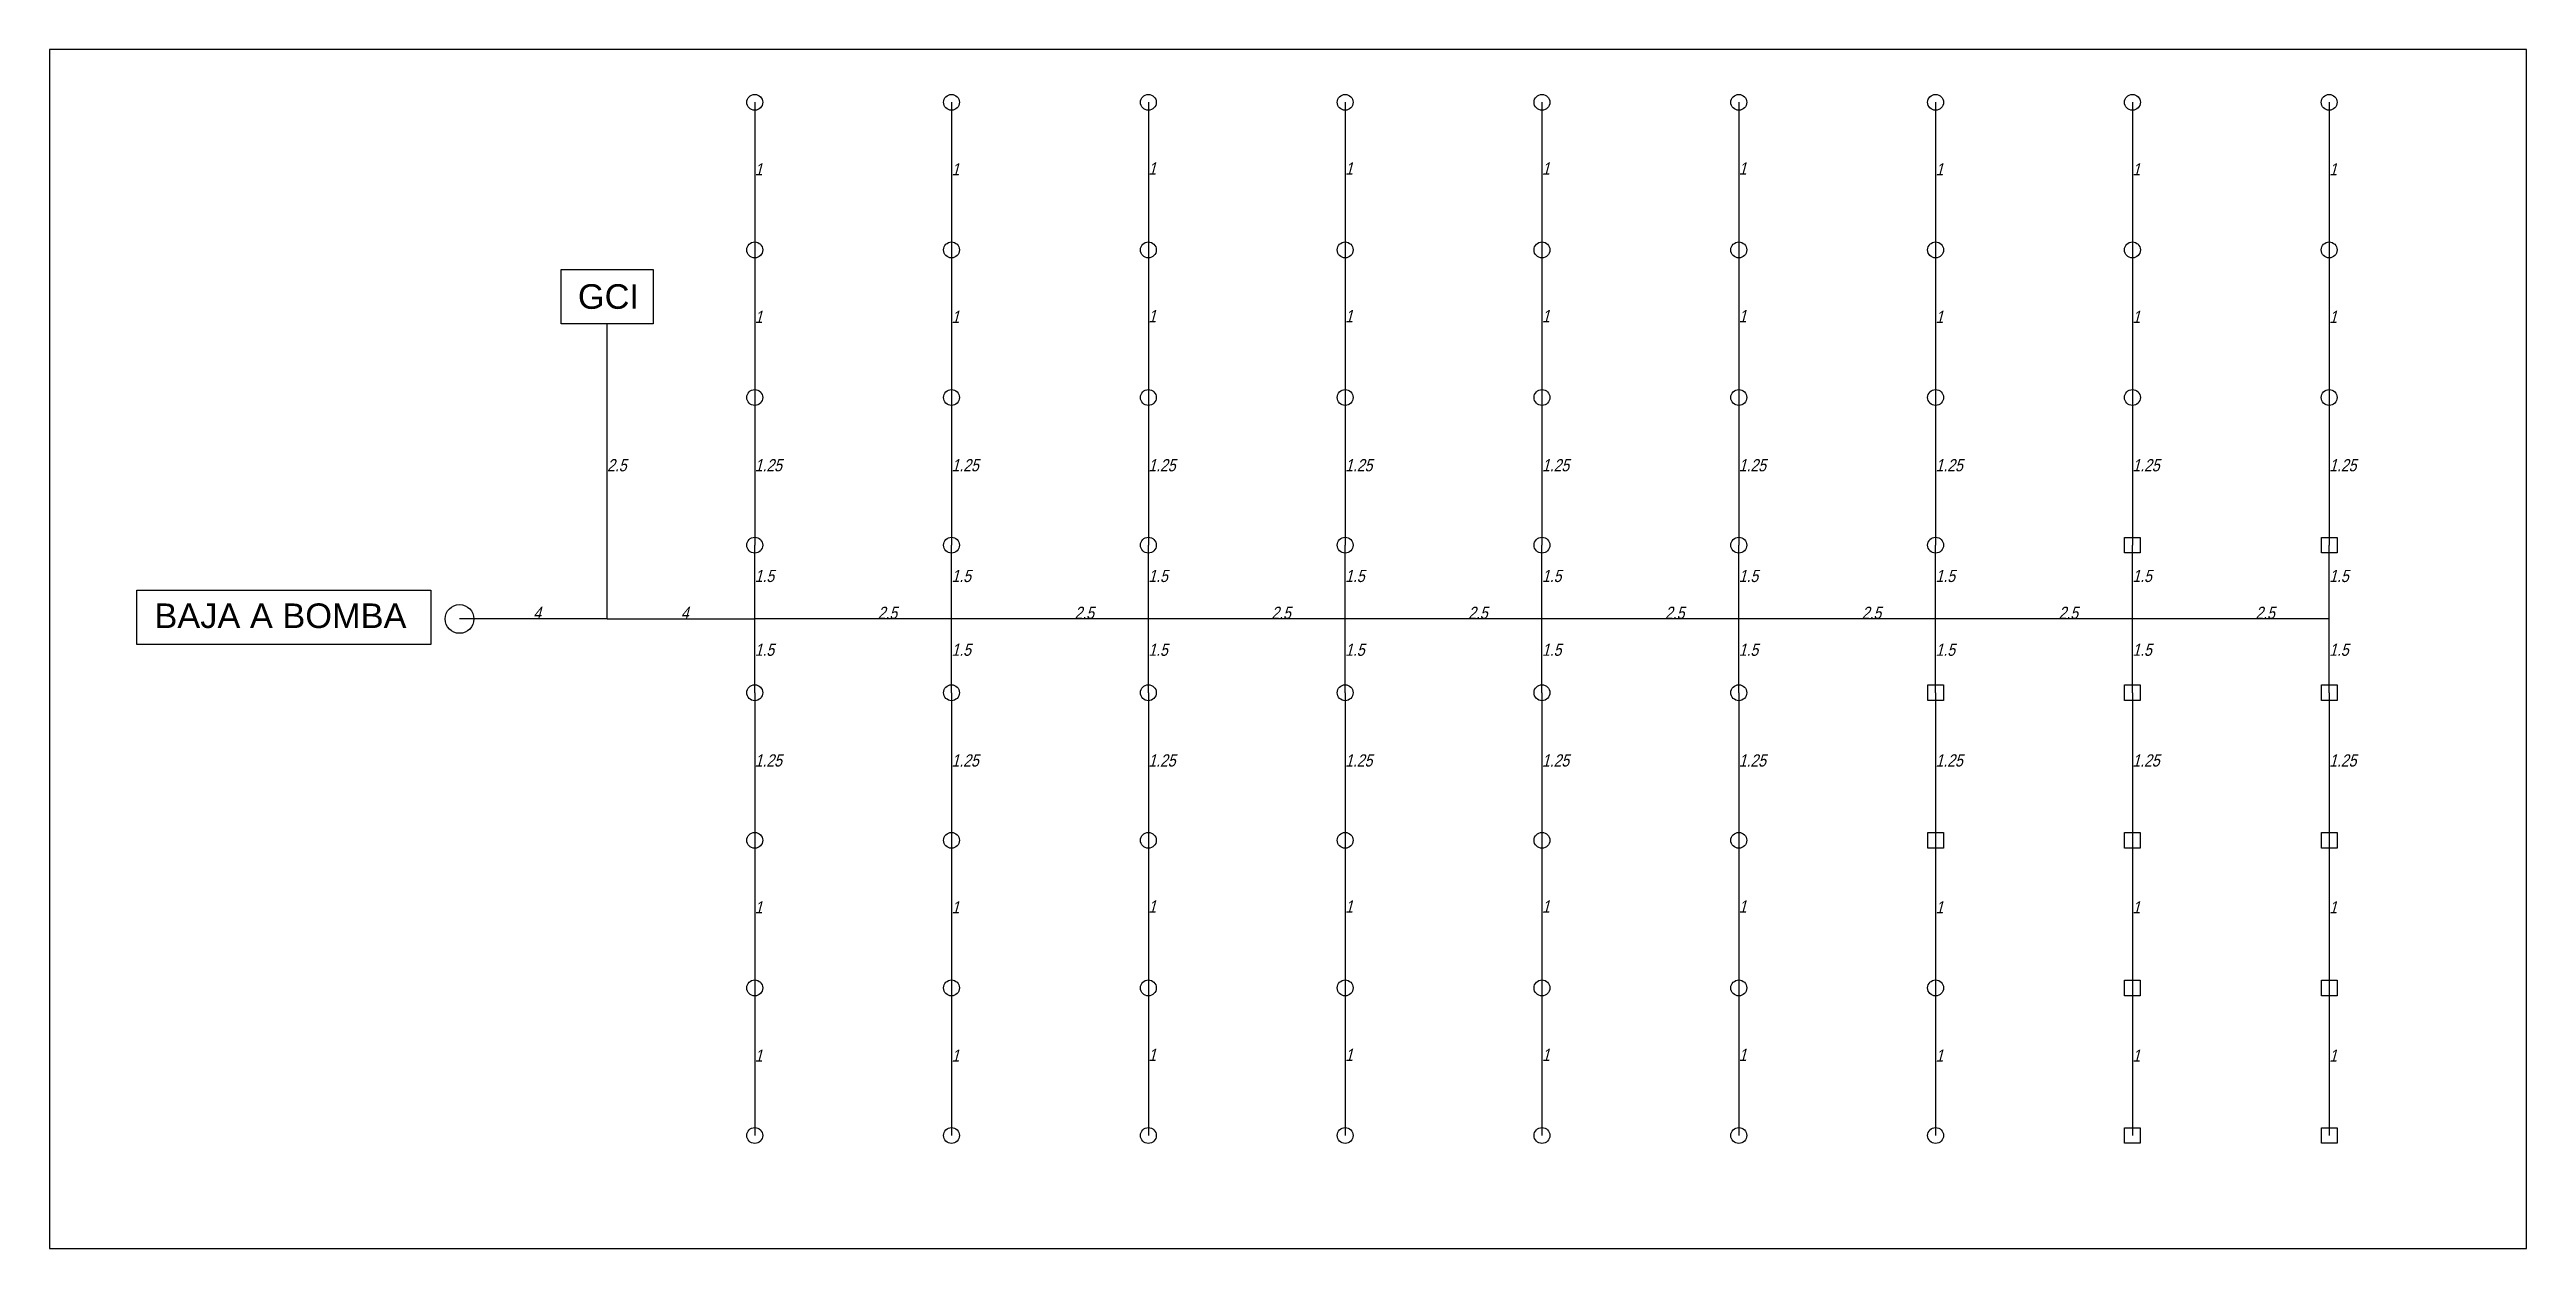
# Model space of a CAD drawing. Header units: millimetres. Extents: x 1280.4 to 1330.7, y 594.3 to 618.7.
import ezdxf

# ---------------------------------------------------------------- set-up
doc = ezdxf.new("R2010")
doc.units = ezdxf.units.MM
for name, color, linetype in [('Alimentadores', 5, 'Continuous'), ('Diámetros', 2, 'Continuous'), ('Ramales', 4, 'Continuous'), ('Rociadores', 7, 'Continuous')]:
    doc.layers.add(name, color=color, linetype=linetype)
doc.styles.add('ACI', font='technic_.ttf', dxfattribs={"oblique": 15})
doc.styles.get("Standard").update_dxf_attribs({"font": 'arial.ttf'})

# ---------------------------------------------------------------- blocks, each defined once
blk = doc.blocks.new('Rociadores Cerrados')
at = {"layer": 'Rociadores', "color": 1}
blk.add_circle((0, 0), 6.36, dxfattribs=at)
blk = doc.blocks.new('Discharging Head Block - Rociadores Abiertos')
at = {"layer": 'Rociadores', "color": 3}
blk.add_lwpolyline([(-6.3, 6.2), (6.3, 6.2), (6.3, -6.2), (-6.3, -6.2)], close=True, dxfattribs=at)

msp = doc.modelspace()

# ---------------------------------------------------------------- linework, layer by layer
for points in [[(1330.734, 618.653), (1280.392, 618.653), (1280.392, 594.285), (1330.734, 594.285)], [(1290.792, 614.181), (1292.659, 614.181), (1292.659, 613.08), (1290.792, 613.08)], [(1282.169, 607.664), (1288.143, 607.664), (1288.143, 606.563), (1282.169, 606.563)]]:
    msp.add_lwpolyline(points, close=True)
msp.add_circle((1288.725, 607.08), 0.292)
at = {"layer": 'Alimentadores'}
for p, q in [((1291.725, 607.08), (1291.725, 613.08)), ((1291.725, 607.08), (1288.725, 607.08)), ((1291.725, 607.08), (1294.725, 607.08)), ((1298.725, 607.08), (1294.725, 607.08)), ((1302.725, 607.08), (1298.725, 607.08)), ((1306.725, 607.08), (1302.725, 607.08)), ((1310.725, 607.08), (1306.725, 607.08)), ((1314.725, 607.08), (1310.725, 607.08)), ((1318.725, 607.08), (1314.725, 607.08)), ((1322.725, 607.08), (1318.725, 607.08)), ((1326.725, 607.08), (1322.725, 607.08))]:
    msp.add_line(p, q, dxfattribs=at)
at = {"layer": 'Ramales'}
for p, q in [((1294.725, 617.58), (1294.725, 614.58)), ((1298.725, 617.58), (1298.725, 614.58)), ((1302.725, 617.58), (1302.725, 614.58)), ((1306.725, 617.58), (1306.725, 614.58)), ((1310.725, 617.58), (1310.725, 614.58)), ((1314.725, 617.58), (1314.725, 614.58)), ((1318.725, 617.58), (1318.725, 614.58)), ((1322.725, 617.58), (1322.725, 614.58)), ((1326.725, 617.58), (1326.725, 614.58)), ((1294.725, 614.58), (1294.725, 611.58)), ((1298.725, 614.58), (1298.725, 611.58)), ((1302.725, 614.58), (1302.725, 611.58)), ((1306.725, 614.58), (1306.725, 611.58)), ((1310.725, 614.58), (1310.725, 611.58)), ((1314.725, 614.58), (1314.725, 611.58)), ((1318.725, 614.58), (1318.725, 611.58)), ((1322.725, 614.58), (1322.725, 611.58)), ((1326.725, 614.58), (1326.725, 611.58)), ((1294.725, 611.58), (1294.725, 608.58)), ((1298.725, 611.58), (1298.725, 608.58)), ((1302.725, 611.58), (1302.725, 608.58)), ((1306.725, 611.58), (1306.725, 608.58)), ((1310.725, 611.58), (1310.725, 608.58)), ((1314.725, 611.58), (1314.725, 608.58)), ((1318.725, 611.58), (1318.725, 608.58)), ((1322.725, 611.58), (1322.725, 608.58)), ((1326.725, 611.58), (1326.725, 608.58)), ((1294.725, 607.08), (1294.725, 608.58)), ((1298.725, 607.08), (1298.725, 608.58)), ((1302.725, 607.08), (1302.725, 608.58)), ((1306.725, 607.08), (1306.725, 608.58)), ((1310.725, 607.08), (1310.725, 608.58)), ((1314.725, 607.08), (1314.725, 608.58)), ((1318.725, 607.08), (1318.725, 608.58)), ((1322.725, 607.08), (1322.725, 608.58)), ((1326.725, 607.08), (1326.725, 608.58)), ((1294.725, 605.58), (1294.725, 607.08)), ((1298.725, 605.58), (1298.725, 607.08)), ((1302.725, 605.58), (1302.725, 607.08)), ((1306.725, 605.58), (1306.725, 607.08)), ((1310.725, 605.58), (1310.725, 607.08)), ((1314.725, 605.58), (1314.725, 607.08)), ((1318.725, 605.58), (1318.725, 607.08)), ((1322.725, 605.58), (1322.725, 607.08)), ((1326.725, 605.58), (1326.725, 607.08)), ((1294.725, 605.58), (1294.725, 602.58)), ((1298.725, 605.58), (1298.725, 602.58)), ((1302.725, 605.58), (1302.725, 602.58)), ((1306.725, 605.58), (1306.725, 602.58)), ((1310.725, 605.58), (1310.725, 602.58)), ((1314.725, 605.58), (1314.725, 602.58)), ((1318.725, 605.58), (1318.725, 602.58)), ((1322.725, 605.58), (1322.725, 602.58)), ((1326.725, 605.58), (1326.725, 602.58)), ((1294.725, 602.58), (1294.725, 599.58)), ((1298.725, 602.58), (1298.725, 599.58)), ((1302.725, 602.58), (1302.725, 599.58)), ((1306.725, 602.58), (1306.725, 599.58)), ((1310.725, 602.58), (1310.725, 599.58)), ((1314.725, 602.58), (1314.725, 599.58)), ((1318.725, 602.58), (1318.725, 599.58)), ((1322.725, 602.58), (1322.725, 599.58)), ((1326.725, 602.58), (1326.725, 599.58)), ((1294.725, 599.58), (1294.725, 596.58)), ((1298.725, 599.58), (1298.725, 596.58)), ((1302.725, 599.58), (1302.725, 596.58)), ((1306.725, 599.58), (1306.725, 596.58)), ((1310.725, 599.58), (1310.725, 596.58)), ((1314.725, 599.58), (1314.725, 596.58)), ((1318.725, 599.58), (1318.725, 596.58)), ((1322.725, 599.58), (1322.725, 596.58)), ((1326.725, 599.58), (1326.725, 596.58))]:
    msp.add_line(p, q, dxfattribs=at)

# ---------------------------------------------------------------- block references
at = {"layer": 'Rociadores', "xscale": 0.0254, "yscale": 0.0254, "zscale": 0.0254}
for name, p in [('Rociadores Cerrados', (1294.725, 617.58)), ('Rociadores Cerrados', (1298.725, 617.58)), ('Rociadores Cerrados', (1302.725, 617.58)), ('Rociadores Cerrados', (1306.725, 617.58)), ('Rociadores Cerrados', (1310.725, 617.58)), ('Rociadores Cerrados', (1314.725, 617.58)), ('Rociadores Cerrados', (1318.725, 617.58)), ('Rociadores Cerrados', (1322.725, 617.58)), ('Rociadores Cerrados', (1326.725, 617.58)), ('Rociadores Cerrados', (1294.725, 614.58)), ('Rociadores Cerrados', (1298.725, 614.58)), ('Rociadores Cerrados', (1302.725, 614.58)), ('Rociadores Cerrados', (1306.725, 614.58)), ('Rociadores Cerrados', (1310.725, 614.58)), ('Rociadores Cerrados', (1314.725, 614.58)), ('Rociadores Cerrados', (1318.725, 614.58)), ('Rociadores Cerrados', (1322.725, 614.58)), ('Rociadores Cerrados', (1326.725, 614.58)), ('Rociadores Cerrados', (1294.725, 611.58)), ('Rociadores Cerrados', (1298.725, 611.58)), ('Rociadores Cerrados', (1302.725, 611.58)), ('Rociadores Cerrados', (1306.725, 611.58)), ('Rociadores Cerrados', (1310.725, 611.58)), ('Rociadores Cerrados', (1314.725, 611.58)), ('Rociadores Cerrados', (1318.725, 611.58)), ('Rociadores Cerrados', (1322.725, 611.58)), ('Rociadores Cerrados', (1326.725, 611.58)), ('Rociadores Cerrados', (1294.725, 608.58)), ('Rociadores Cerrados', (1298.725, 608.58)), ('Rociadores Cerrados', (1302.725, 608.58)), ('Rociadores Cerrados', (1306.725, 608.58)), ('Rociadores Cerrados', (1310.725, 608.58)), ('Rociadores Cerrados', (1314.725, 608.58)), ('Rociadores Cerrados', (1318.725, 608.58)), ('Discharging Head Block - Rociadores Abiertos', (1322.725, 608.58)), ('Discharging Head Block - Rociadores Abiertos', (1326.725, 608.58)), ('Rociadores Cerrados', (1294.725, 605.58)), ('Rociadores Cerrados', (1298.725, 605.58)), ('Rociadores Cerrados', (1302.725, 605.58)), ('Rociadores Cerrados', (1306.725, 605.58)), ('Rociadores Cerrados', (1310.725, 605.58)), ('Rociadores Cerrados', (1314.725, 605.58)), ('Discharging Head Block - Rociadores Abiertos', (1318.725, 605.58)), ('Discharging Head Block - Rociadores Abiertos', (1322.725, 605.58)), ('Discharging Head Block - Rociadores Abiertos', (1326.725, 605.58)), ('Rociadores Cerrados', (1294.725, 602.58)), ('Rociadores Cerrados', (1298.725, 602.58)), ('Rociadores Cerrados', (1302.725, 602.58)), ('Rociadores Cerrados', (1306.725, 602.58)), ('Rociadores Cerrados', (1310.725, 602.58)), ('Rociadores Cerrados', (1314.725, 602.58)), ('Discharging Head Block - Rociadores Abiertos', (1318.725, 602.58)), ('Discharging Head Block - Rociadores Abiertos', (1322.725, 602.58)), ('Discharging Head Block - Rociadores Abiertos', (1326.725, 602.58)), ('Rociadores Cerrados', (1294.725, 599.58)), ('Rociadores Cerrados', (1298.725, 599.58)), ('Rociadores Cerrados', (1302.725, 599.58)), ('Rociadores Cerrados', (1306.725, 599.58)), ('Rociadores Cerrados', (1310.725, 599.58)), ('Rociadores Cerrados', (1314.725, 599.58)), ('Rociadores Cerrados', (1318.725, 599.58)), ('Discharging Head Block - Rociadores Abiertos', (1322.725, 599.58)), ('Discharging Head Block - Rociadores Abiertos', (1326.725, 599.58)), ('Rociadores Cerrados', (1294.725, 596.58)), ('Rociadores Cerrados', (1298.725, 596.58)), ('Rociadores Cerrados', (1302.725, 596.58)), ('Rociadores Cerrados', (1306.725, 596.58)), ('Rociadores Cerrados', (1310.725, 596.58)), ('Rociadores Cerrados', (1314.725, 596.58)), ('Rociadores Cerrados', (1318.725, 596.58)), ('Discharging Head Block - Rociadores Abiertos', (1322.725, 596.58)), ('Discharging Head Block - Rociadores Abiertos', (1326.725, 596.58))]:
    msp.add_blockref(name, p, dxfattribs=at)

# ---------------------------------------------------------------- texts
for s, p in [('GCI', (1291.131, 613.383)), ('BAJA A BOMBA', (1282.524, 606.895))]:
    msp.add_text(s, height=0.5).set_placement(p)
at = {"layer": 'Diámetros', "style": 'ACI', "oblique": 15}
for s, height, p in [('1', 0.248, (1294.725, 616.095)), ('1', 0.248, (1298.725, 616.095)), ('1', 0.248, (1302.725, 616.111)), ('1', 0.248, (1306.725, 616.111)), ('1', 0.248, (1310.725, 616.111)), ('1', 0.248, (1314.725, 616.111)), ('1', 0.248, (1318.725, 616.095)), ('1', 0.248, (1322.725, 616.095)), ('1', 0.248, (1326.725, 616.095)), ('1', 0.248, (1294.725, 613.095)), ('1', 0.248, (1298.725, 613.095)), ('1', 0.248, (1302.725, 613.111)), ('1', 0.248, (1306.725, 613.111)), ('1', 0.248, (1310.725, 613.111)), ('1', 0.248, (1314.725, 613.111)), ('1', 0.248, (1318.725, 613.095)), ('1', 0.248, (1322.725, 613.095)), ('1', 0.248, (1326.725, 613.095)), ('2.5', 0.2477, (1291.725, 610.08)), ('1.25', 0.2477, (1294.725, 610.08)), ('1.25', 0.2477, (1298.725, 610.08)), ('1.25', 0.2477, (1302.725, 610.08)), ('1.25', 0.2477, (1306.725, 610.08)), ('1.25', 0.2477, (1310.725, 610.08)), ('1.25', 0.2477, (1314.725, 610.08)), ('1.25', 0.2477, (1318.725, 610.08)), ('1.25', 0.2477, (1322.725, 610.08)), ('1.25', 0.2477, (1326.725, 610.08)), ('1.5', 0.2477, (1294.725, 607.83)), ('1.5', 0.2477, (1298.725, 607.83)), ('1.5', 0.2477, (1302.725, 607.83)), ('1.5', 0.2477, (1306.725, 607.83)), ('1.5', 0.2477, (1310.725, 607.83)), ('1.5', 0.2477, (1314.725, 607.83)), ('1.5', 0.2477, (1318.725, 607.83)), ('1.5', 0.2477, (1322.725, 607.83)), ('1.5', 0.2477, (1326.725, 607.83)), ('4', 0.248, (1290.225, 607.08)), ('4', 0.248, (1293.225, 607.08)), ('2.5', 0.2477, (1297.225, 607.08)), ('2.5', 0.2477, (1301.225, 607.08)), ('2.5', 0.2477, (1305.225, 607.08)), ('2.5', 0.2477, (1309.225, 607.08)), ('2.5', 0.2477, (1313.225, 607.08)), ('2.5', 0.2477, (1317.225, 607.08)), ('2.5', 0.2477, (1321.225, 607.08)), ('2.5', 0.2477, (1325.225, 607.08)), ('1.5', 0.2477, (1294.725, 606.33)), ('1.5', 0.2477, (1298.725, 606.33)), ('1.5', 0.2477, (1302.725, 606.33)), ('1.5', 0.2477, (1306.725, 606.33)), ('1.5', 0.2477, (1310.725, 606.33)), ('1.5', 0.2477, (1314.725, 606.33)), ('1.5', 0.2477, (1318.725, 606.33)), ('1.5', 0.2477, (1322.725, 606.33)), ('1.5', 0.2477, (1326.725, 606.33)), ('1.25', 0.2477, (1294.725, 604.08)), ('1.25', 0.2477, (1298.725, 604.08)), ('1.25', 0.2477, (1302.725, 604.08)), ('1.25', 0.2477, (1306.725, 604.08)), ('1.25', 0.2477, (1310.725, 604.08)), ('1.25', 0.2477, (1314.725, 604.08)), ('1.25', 0.2477, (1318.725, 604.08)), ('1.25', 0.2477, (1322.725, 604.08)), ('1.25', 0.2477, (1326.725, 604.08)), ('1', 0.248, (1294.725, 601.095)), ('1', 0.248, (1298.725, 601.095)), ('1', 0.248, (1302.725, 601.111)), ('1', 0.248, (1306.725, 601.111)), ('1', 0.248, (1310.725, 601.111)), ('1', 0.248, (1314.725, 601.111)), ('1', 0.248, (1318.725, 601.095)), ('1', 0.248, (1322.725, 601.095)), ('1', 0.248, (1326.725, 601.095)), ('1', 0.248, (1294.725, 598.08)), ('1', 0.248, (1298.725, 598.08)), ('1', 0.248, (1302.725, 598.095)), ('1', 0.248, (1306.725, 598.095)), ('1', 0.248, (1310.725, 598.095)), ('1', 0.248, (1314.725, 598.095)), ('1', 0.248, (1318.725, 598.08)), ('1', 0.248, (1322.725, 598.08)), ('1', 0.248, (1326.725, 598.08))]:
    msp.add_text(s, height=height, dxfattribs=at).set_placement(p)

doc.saveas('drawing.dxf')
